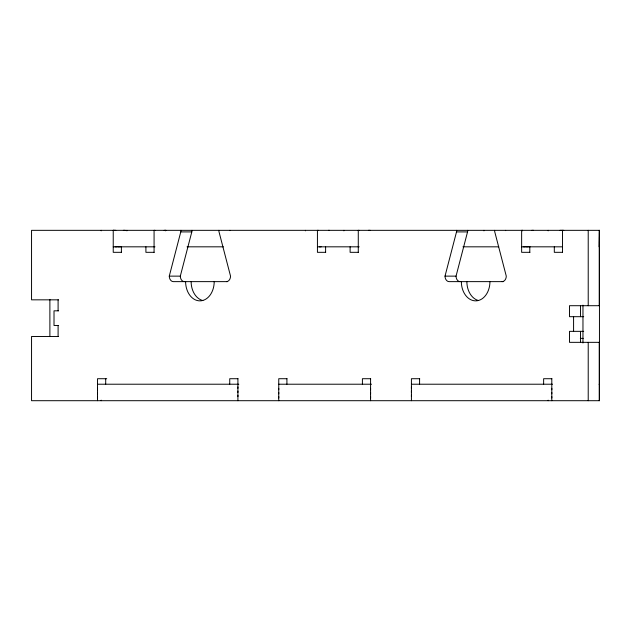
<?xml version="1.0" encoding="UTF-8"?>
<svg xmlns="http://www.w3.org/2000/svg" width="631" height="631" viewBox="0 0 631 631"><rect width="100%" height="100%" fill="white"/><g stroke="black" fill="none" stroke-linecap="round" stroke-linejoin="round"><path stroke-width="0.95" d="M58.099 310.823L58.099 299.835M97.529 397.956L97.529 396.583M97.529 393.831L97.529 392.458M97.529 389.713L97.529 388.333M121.507 252.321L113.233 252.321L113.233 230.339L115.781 230.339M237.911 396.583L237.911 395.203M237.911 392.458L237.911 391.086M237.911 388.333L237.911 386.961M278.752 397.956L278.752 396.583M278.752 393.831L278.752 392.458M278.752 389.713L278.752 388.333M325.706 252.321L317.432 252.321L317.432 230.339L318.355 230.339M370.578 397.956L370.578 396.583M370.578 393.831L370.578 392.458M370.578 389.713L370.578 388.333M411.42 396.583L411.42 395.203M411.42 392.458L411.42 391.086M411.42 388.333L411.42 386.961M529.914 252.321L521.64 252.321L521.64 230.339L522.555 230.339M551.802 397.956L551.802 396.583M551.802 393.831L551.802 392.458M551.802 389.713L551.802 388.333M559.926 230.339L562.481 230.339L562.481 252.321M580.528 342.341L580.528 331.346M599.45 384.729L599.15 384.216M599.15 246.824L599.45 230.339L31.55 230.339L31.558 299.835L58.612 299.835M227.531 281.631L173.359 281.631A5.498 4.086 90 0 1 169.274 276.133L180.774 231.908A5.498 4.086 -90 0 0 180.947 230.339M184.394 281.631A5.498 4.086 90 0 1 180.308 276.133L191.808 231.908A5.498 4.086 90 0 0 191.982 230.339M503.27 281.631L449.098 281.631A5.498 4.086 -90 0 1 445.013 276.133L456.513 231.908A5.498 4.086 90 0 0 456.686 230.339M460.133 281.631A5.498 4.086 90 0 1 456.047 276.133L467.547 231.908A5.498 4.086 90 0 0 467.721 230.339M116.909 246.824L115.071 246.824M119.669 246.824L117.831 246.824M321.116 246.824L319.27 246.824M525.315 246.824L523.478 246.824M528.076 246.824L526.238 246.824M123.345 230.339L125.183 230.339M164.186 230.339L166.024 230.339M368.386 230.339L370.223 230.339M531.752 230.339L533.589 230.339M180.774 231.908L191.808 231.908M456.513 231.908L467.547 231.908M113.233 246.824L154.989 246.824M187.06 246.824L223.39 246.824M317.432 246.824L359.197 246.824M462.933 246.824L498.774 246.824M521.64 246.824L562.584 246.824M154.177 252.321L145.903 252.321L145.903 246.824M358.384 252.321L350.11 252.321L350.11 246.824M562.584 252.321L554.31 252.321L554.31 246.824M169.274 276.133L180.308 276.133M445.013 276.133L456.047 276.133M599.45 305.704L569.493 305.704L569.501 316.691L583.691 316.691M58.612 310.823L54.014 310.823L54.014 325.478L58.612 325.478M583.691 331.346L569.501 331.346L569.493 342.341L599.45 342.341M58.612 336.473L31.558 336.473L31.55 400.701L599.45 400.701L599.45 230.339M580.331 338.374L583.202 338.374M106.726 378.718L97.529 378.718L97.529 400.701M238.013 378.718L229.739 378.718L229.739 384.216M287.026 378.718L278.752 378.718L278.752 400.701M370.681 378.718L362.407 378.718L362.407 384.216M419.694 378.718L411.42 378.718L411.42 400.701M551.904 378.718L543.63 378.718L543.63 384.216M97.529 384.216L238.826 384.216M278.752 384.216L371.501 384.216M411.42 384.216L552.488 384.216M562.481 230.339L563.759 230.339M328.467 230.339L329.39 230.339M359.197 230.339L358.274 230.339L358.274 252.321M113.233 230.339L114.148 230.339M154.989 230.339L154.074 230.339L154.074 252.321M528.991 246.824L529.914 246.824M120.584 246.824L121.507 246.824M599.45 233.431L599.45 234.456M599.45 237.548L599.45 238.581M599.45 241.673L599.45 242.698M599.45 245.79L599.45 246.824M580.528 305.704L580.528 316.691M58.099 325.478L58.099 336.473M599.245 230.339L599.245 305.704M599.245 342.341L599.245 400.701M588.218 230.339L588.218 305.704M588.218 342.341L588.218 400.701M582.965 305.144L582.965 342.996M573.579 316.691L573.579 331.346M551.802 378.718L551.802 400.701M548.158 230.339L548.158 230.851M548.158 400.188L548.158 400.701M529.803 246.824L529.803 252.321M522.421 230.339L522.421 230.851M483.945 230.339L483.945 230.851M419.583 378.718L419.583 384.216M370.578 378.718L370.578 400.701M343.903 230.339L343.903 230.851M325.604 246.824L325.604 252.321M305.428 230.339L305.428 230.851M286.916 378.718L286.916 384.216M237.911 378.718L237.911 400.701M165.385 230.339L165.385 230.851M126.91 230.339L126.91 230.851M121.397 246.824L121.397 252.321M105.7 378.718L105.7 384.216M101.173 230.339L101.173 230.851M101.173 400.188L101.173 400.701M49.881 299.402L49.888 336.473M502.189 281.631A5.498 4.086 90 0 0 506.275 276.133L494.775 231.908A5.498 4.086 90 0 1 494.601 230.339M489.94 281.631A19.238 14.292 -90 0 1 475.648 300.861A19.238 14.292 -90 0 1 461.348 281.631M226.45 281.631A5.498 4.086 -90 0 0 230.536 276.133L219.036 231.908A5.498 4.086 -90 0 1 218.862 230.339M214.201 281.631A19.238 14.292 -90 0 1 199.909 300.861A19.238 14.292 -90 0 1 185.609 281.631M505.636 230.63A5.498 4.086 90 0 1 505.636 230.339M229.897 230.63A5.498 4.086 -90 0 1 229.897 230.339M202.819 300.545A19.238 14.292 -90 0 1 191.13 281.631M478.558 300.545A19.238 14.292 -90 0 1 466.869 281.631"/></g></svg>
